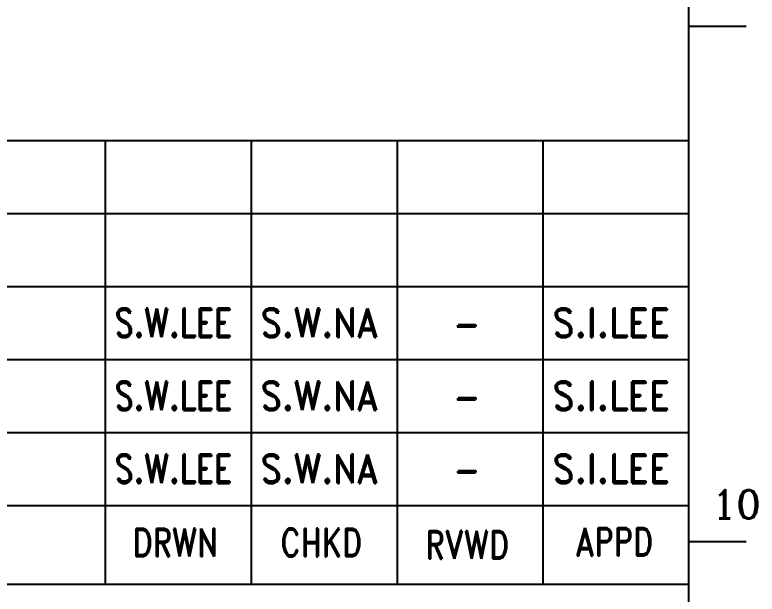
# Model space of a CAD drawing. Header units: millimetres. Extents: x 4133871 to 4440428, y -545651 to -495191.
# Drawn here: x 4330056 to 4332860, y -515386 to -513197 of the extents above; entities that cross this region are included whole.
import ezdxf
from ezdxf.enums import TextEntityAlignment as Align

# ---------------------------------------------------------------- set-up
doc = ezdxf.new("R2010")
doc.units = ezdxf.units.MM
doc.header["$LTSCALE"] = 60
doc.layers.add('1', color=7, linetype='Continuous')
doc.layers.add('TAN-TIT', color=30, linetype='Continuous')
doc.styles.add('COM', font='COMPLEX', dxfattribs={"height": 5})
doc.styles.add('KIM3', font='ROMAND.shx', dxfattribs={"width": 1.25, "height": 3})
doc.styles.add('RD6', font='ROMAND.shx', dxfattribs={"width": 0.83, "height": 6})

# ---------------------------------------------------------------- blocks, each defined once
blk = doc.blocks.new('A$C8e619059')
at = {"layer": 'TAN-TIT'}
blk.add_line((-18.379, 55.845), (-18.379, 0), dxfattribs=at)
blk = doc.blocks.new('BORDER')
at = {"layer": 'TAN-TIT'}
for p, q in [((232823, 3520), (232823, 164680)), ((232823, 47872), (234266, 47872)), ((232823, 44987), (193237, 44987)), ((221796, 44987), (221796, 33818)), ((225472, 44987), (225472, 33818)), ((229148, 44987), (229148, 33818)), ((232823, 43149), (193237, 43149)), ((232823, 41311), (193237, 41311)), ((232823, 39473), (193237, 39473)), ((232823, 37635), (193237, 37635)), ((232823, 35797), (193237, 35797)), ((232823, 34894), (234266, 34894)), ((193237, 33818), (232823, 33818))]:
    blk.add_line(p, q, dxfattribs=at)
at = {"xscale": 200, "yscale": 200, "zscale": 200}
blk.add_blockref('A$C8e619059', (221796, 33818), dxfattribs=at)
at = {"layer": 'TAN-TIT', "style": 'COM'}
blk.add_text('10', height=721, dxfattribs=at).set_placement((233400, 35471))
at = {"layer": 'TAN-TIT', "style": 'RD6', "width": 0.8}
for s, p in [('DRWN', (219887, 34516)), ('CHKD', (223563, 34516)), ('RVWD', (227241, 34457)), ('APPD', (230941, 34535))]:
    blk.add_text(s, height=706.9, dxfattribs=at).set_placement(p, align=Align.CENTER)

msp = doc.modelspace()

# ---------------------------------------------------------------- block references
at = {"layer": '1', "xscale": 0.15, "yscale": 0.15, "zscale": 0.15}
msp.add_blockref('BORDER', (4297678.9, -520421.2), dxfattribs=at)

# ---------------------------------------------------------------- texts
at = {"style": 'KIM3'}
for s, width, p, p2 in [('S.W.LEE', 0.71939, (4330432.6, -514414.5), (4330877.2, -514414.5)), ('S.W.NA', 0.799323, (4330983.9, -514414.5), (4331428.5, -514414.5)), ('S.I.LEE', 0.838125, (4332086.7, -514414.5), (4332531.3, -514414.5)), ('S.W.LEE', 0.71939, (4330432.6, -514690.2), (4330877.2, -514690.2)), ('S.W.NA', 0.799323, (4330983.9, -514690.2), (4331428.5, -514690.2)), ('S.I.LEE', 0.838125, (4332086.7, -514690.2), (4332531.3, -514690.2)), ('S.W.LEE', 0.71939, (4330432.6, -514965.9), (4330877.2, -514965.9)), ('S.W.NA', 0.799323, (4330983.9, -514965.9), (4331428.5, -514965.9)), ('S.I.LEE', 0.838125, (4332086.7, -514965.9), (4332531.3, -514965.9))]:
    msp.add_text(s, height=108.16, dxfattribs=dict(at, width=width)).set_placement(p, p2, align=Align.FIT)
at = {"style": 'KIM3', "width": 0.83}
for p in [(4331762.9, -514421.1), (4331762.9, -514696.8), (4331762.9, -514972.4)]:
    msp.add_text('-', height=108.2, dxfattribs=at).set_placement(p, align=Align.CENTER)

doc.saveas('drawing.dxf')
